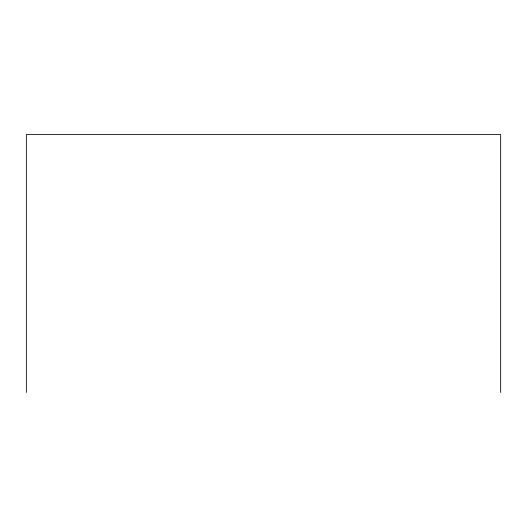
<?xml version="1.0" encoding="UTF-8"?>
<svg xmlns="http://www.w3.org/2000/svg" width="527" height="527" viewBox="0 0 527 527"><rect width="100%" height="100%" fill="white"/><g stroke="black" fill="none" stroke-linecap="round" stroke-linejoin="round"><path stroke-width="0.79" d="M500.65 392.483L500.65 134.517L26.35 134.517L26.35 392.483"/></g></svg>
